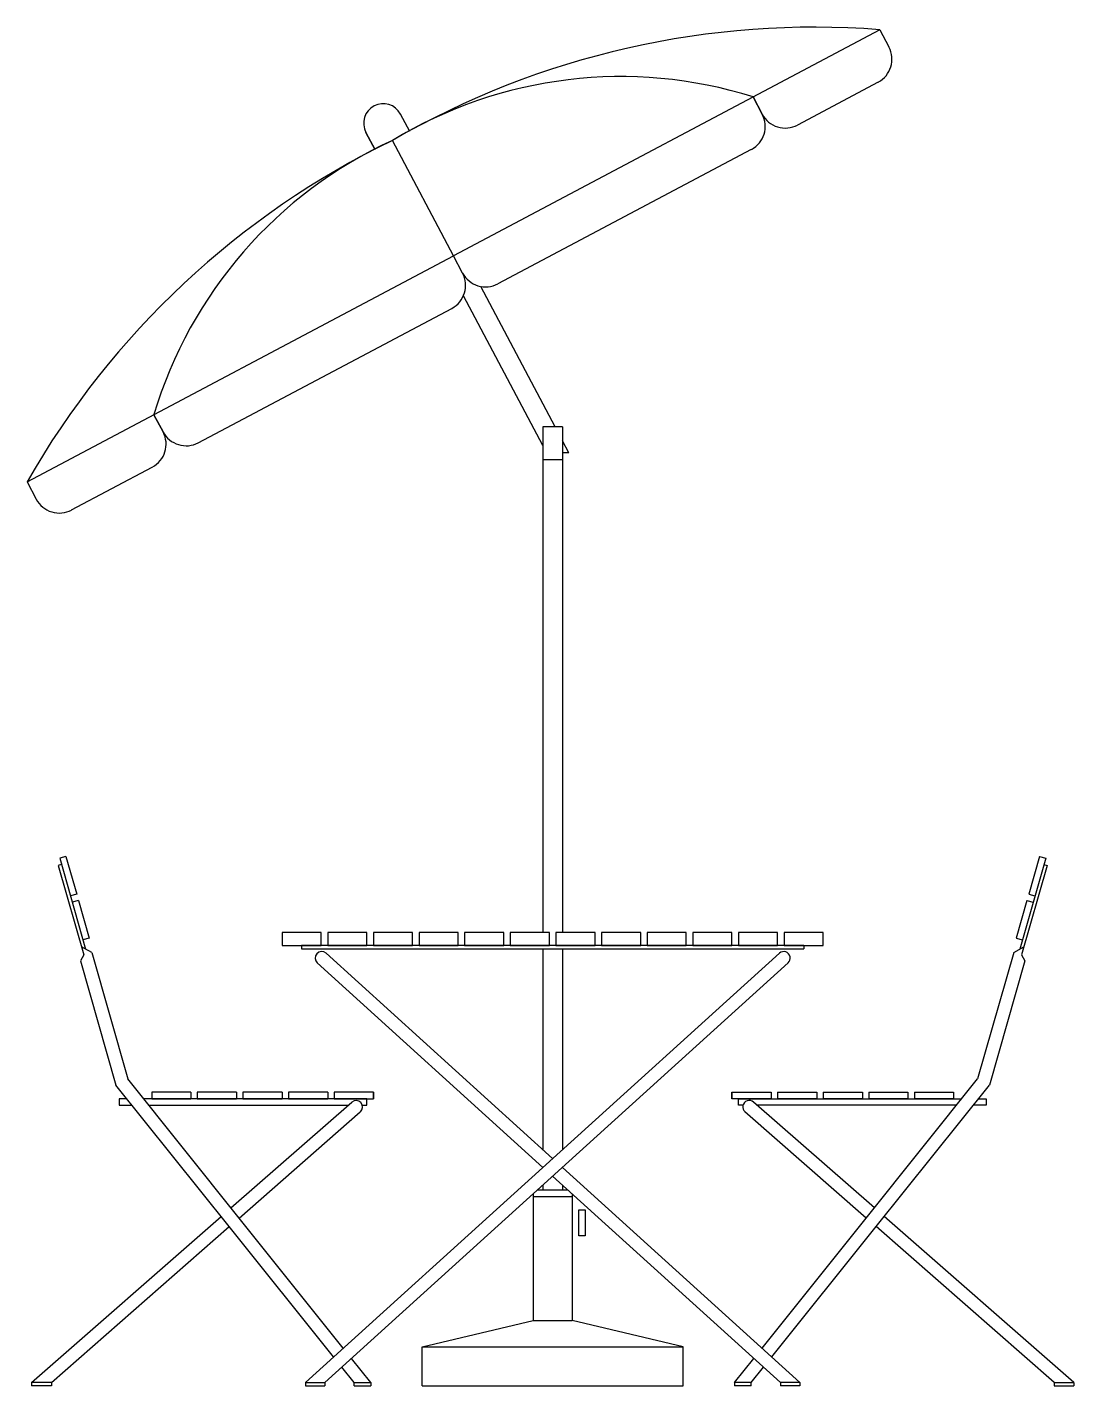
# Model space of a CAD drawing. Extents: x -1 to 160, y 0 to 208.
import ezdxf

# ---------------------------------------------------------------- set-up
doc = ezdxf.new("R2010")
doc.units = 0
doc.header["$MEASUREMENT"] = 0
doc.layers.get('0').update_dxf_attribs({"linetype": 'CONTINUOUS'})

msp = doc.modelspace()

# ---------------------------------------------------------------- linework, layer by layer
at = {"color": 0, "linetype": 'ByBlock'}
for p, q in [((130.1, 207.87), (64.71, 173.22)), ((130.1, 207.87), (131.5, 205.22)), ((129.84, 199.81), (117.47, 193.26)), ((110.66, 197.57), (112.06, 194.92)), ((110.66, 197.57), (110.66, 197.57)), ((112.06, 194.92), (110.66, 197.57)), ((58, 192.29), (56.59, 194.94)), ((52.7, 189.48), (51.29, 192.13)), ((51.29, 192.13), (52.65, 189.58)), ((64.71, 173.22), (55.35, 190.89)), ((110.4, 189.51), (71.53, 168.9)), ((-0.67, 138.56), (64.71, 173.22)), ((66.12, 170.57), (64.71, 173.22)), ((66.12, 170.57), (64.71, 173.22)), ((78.43, 144.13), (66.26, 167.1)), ((80.31, 147), (68.91, 168.51)), ((25.58, 144.55), (64.46, 165.16)), ((20.17, 146.21), (18.77, 148.86)), ((18.77, 148.86), (18.77, 148.86)), ((18.77, 148.86), (20.17, 146.21)), ((81.43, 147), (78.43, 147)), ((78.43, 147), (78.43, 69.5)), ((81.43, 147), (81.43, 69.5)), ((82.43, 142.99), (81.43, 144.87)), ((78.43, 142), (81.43, 142)), ((82.43, 142.99), (81.43, 142.99)), ((6.14, 134.25), (18.51, 140.81)), ((-0.67, 138.56), (0.73, 135.91)), ((4.59, 79.91), (4.11, 79.77)), ((4.11, 79.77), (8.03, 66.07)), ((5.28, 81.14), (4.32, 80.87)), ((4.32, 80.87), (8.3, 66.92)), ((5.28, 81.14), (6.93, 75.37)), ((155.55, 80.87), (151.57, 66.92)), ((155.76, 79.77), (151.84, 66.07)), ((154.59, 81.14), (152.94, 75.37)), ((154.59, 81.14), (155.55, 80.87)), ((155.28, 79.91), (155.76, 79.77)), ((6.93, 75.37), (5.97, 75.1)), ((152.94, 75.37), (153.9, 75.1)), ((7.2, 74.41), (6.24, 74.14)), ((7.2, 74.41), (8.85, 68.64)), ((152.67, 74.41), (151.02, 68.64)), ((152.67, 74.41), (153.63, 74.14)), ((44.43, 69.5), (38.43, 69.5)), ((38.43, 69.5), (38.43, 67.5)), ((44.43, 67.5), (44.43, 69.5)), ((51.43, 69.5), (45.43, 69.5)), ((45.43, 69.5), (45.43, 67.5)), ((51.43, 67.5), (51.43, 69.5)), ((58.43, 69.5), (52.43, 69.5)), ((52.43, 69.5), (52.43, 67.5)), ((58.43, 67.5), (58.43, 69.5)), ((65.43, 69.5), (59.43, 69.5)), ((59.43, 69.5), (59.43, 67.5)), ((65.43, 67.5), (65.43, 69.5)), ((72.43, 69.5), (66.43, 69.5)), ((66.43, 69.5), (66.43, 67.5)), ((72.43, 67.5), (72.43, 69.5)), ((79.43, 69.5), (73.43, 69.5)), ((73.43, 69.5), (73.43, 67.5)), ((79.43, 67.5), (79.43, 69.5)), ((86.43, 69.5), (80.43, 69.5)), ((80.43, 69.5), (80.43, 67.5)), ((86.43, 67.5), (86.43, 69.5)), ((93.43, 69.5), (87.43, 69.5)), ((87.43, 69.5), (87.43, 67.5)), ((93.43, 67.5), (93.43, 69.5)), ((100.43, 69.5), (94.43, 69.5)), ((94.43, 69.5), (94.43, 67.5)), ((100.43, 67.5), (100.43, 69.5)), ((107.43, 69.5), (101.43, 69.5)), ((101.43, 69.5), (101.43, 67.5)), ((107.43, 67.5), (107.43, 69.5)), ((114.43, 69.5), (108.43, 69.5)), ((108.43, 69.5), (108.43, 67.5)), ((114.43, 67.5), (114.43, 69.5)), ((121.43, 69.5), (115.43, 69.5)), ((115.43, 69.5), (115.43, 67.5)), ((121.43, 67.5), (121.43, 69.5)), ((9.23, 66.41), (7.68, 67.27)), ((8.85, 68.64), (7.89, 68.37)), ((38.43, 67.5), (44.43, 67.5)), ((41.43, 67.5), (41.43, 67)), ((118.43, 67.5), (41.43, 67.5)), ((41.43, 67), (118.43, 67)), ((45.43, 67.5), (51.43, 67.5)), ((52.43, 67.5), (58.43, 67.5)), ((59.43, 67.5), (65.43, 67.5)), ((66.43, 67.5), (72.43, 67.5)), ((73.43, 67.5), (79.43, 67.5)), ((78.43, 67), (78.43, 36.2)), ((80.43, 67.5), (86.43, 67.5)), ((81.43, 67), (81.43, 36.2)), ((87.43, 67.5), (93.43, 67.5)), ((94.43, 67.5), (100.43, 67.5)), ((101.43, 67.5), (107.43, 67.5)), ((108.43, 67.5), (114.43, 67.5)), ((115.43, 67.5), (121.43, 67.5)), ((118.43, 67.5), (118.43, 67)), ((150.64, 66.41), (152.18, 67.27)), ((151.02, 68.64), (151.98, 68.37)), ((8.03, 66.07), (7.51, 65.14)), ((7.51, 65.14), (12.95, 46.11)), ((9.23, 66.41), (14.76, 47.04)), ((114.7, 66.31), (42.01, 0.5)), ((43.83, 64.83), (78.44, 33.49)), ((116.04, 64.83), (44.99, 0.5)), ((45.17, 66.31), (79.93, 34.84)), ((150.64, 66.41), (145.11, 47.04)), ((152.36, 65.14), (146.92, 46.11)), ((151.84, 66.07), (152.36, 65.14)), ((30.33, 24.4), (12.95, 46.11)), ((31.84, 25.72), (14.76, 47.04)), ((128.03, 25.72), (145.11, 47.04)), ((129.54, 24.4), (146.92, 46.11)), ((13.43, 44), (13.43, 43)), ((14.64, 44), (13.43, 44)), ((51.43, 44), (17.2, 44)), ((24.43, 45), (18.43, 45)), ((18.43, 45), (18.43, 44)), ((18.43, 44), (24.43, 44)), ((24.43, 45), (24.43, 44)), ((31.43, 45), (25.43, 45)), ((25.43, 45), (25.43, 44)), ((25.43, 44), (31.43, 44)), ((31.43, 45), (31.43, 44)), ((38.43, 45), (32.43, 45)), ((32.43, 45), (32.43, 44)), ((32.43, 44), (38.43, 44)), ((38.43, 45), (38.43, 44)), ((45.43, 45), (39.43, 45)), ((39.43, 45), (39.43, 44)), ((39.43, 44), (45.43, 44)), ((45.43, 45), (45.43, 44)), ((52.43, 45), (46.43, 45)), ((46.43, 45), (46.43, 44)), ((46.43, 44), (52.43, 44)), ((51.43, 43), (51.43, 44)), ((52.43, 44), (52.43, 45)), ((52.43, 45), (52.43, 44)), ((107.43, 45), (107.43, 44)), ((107.43, 45), (113.43, 45)), ((107.43, 44), (107.43, 45)), ((113.43, 44), (107.43, 44)), ((108.43, 43), (108.43, 44)), ((108.43, 44), (142.67, 44)), ((113.43, 45), (113.43, 44)), ((114.43, 45), (114.43, 44)), ((114.43, 45), (120.43, 45)), ((120.43, 44), (114.43, 44)), ((120.43, 45), (120.43, 44)), ((121.43, 45), (121.43, 44)), ((121.43, 45), (127.43, 45)), ((127.43, 44), (121.43, 44)), ((127.43, 45), (127.43, 44)), ((128.43, 45), (128.43, 44)), ((128.43, 45), (134.43, 45)), ((134.43, 44), (128.43, 44)), ((134.43, 45), (134.43, 44)), ((135.43, 45), (135.43, 44)), ((135.43, 45), (141.43, 45)), ((141.43, 44), (135.43, 44)), ((141.43, 45), (141.43, 44)), ((145.23, 44), (146.43, 44)), ((146.43, 44), (146.43, 43)), ((13.43, 43), (15.44, 43)), ((18, 43), (48.54, 43)), ((30.59, 27.28), (49.12, 43.5)), ((31.84, 25.72), (50.43, 42)), ((50.74, 43), (51.43, 43)), ((109.12, 43), (108.43, 43)), ((128.03, 25.72), (109.43, 42)), ((129.28, 27.28), (110.75, 43.5)), ((141.87, 43), (111.33, 43)), ((146.43, 43), (144.43, 43)), ((78.43, 33.5), (78.43, 33.48)), ((81.42, 33.49), (117.86, 0.5)), ((81.43, 33.5), (81.43, 33.48)), ((79.93, 32.14), (114.88, 0.5)), ((76.93, 29.43), (76.93, 10)), ((82.3, 30), (77.57, 30)), ((78.43, 30.78), (78.43, 30)), ((81.43, 30.78), (81.43, 30)), ((82.93, 29.43), (82.93, 10)), ((76.93, 29), (82.93, 29)), ((0, 0.5), (29.08, 25.96)), ((47.82, 5.76), (31.84, 25.72)), ((83.93, 23), (83.93, 27)), ((83.93, 27), (84.93, 27)), ((84.93, 27), (84.93, 23)), ((112.05, 5.76), (128.03, 25.72)), ((159.87, 0.5), (130.79, 25.96)), ((3.04, 0.5), (30.33, 24.4)), ((46.33, 4.42), (30.33, 24.4)), ((84.93, 23), (83.93, 23)), ((113.53, 4.42), (129.54, 24.4)), ((156.83, 0.5), (129.54, 24.4)), ((59.93, 6), (76.93, 10)), ((76.93, 10), (82.93, 10)), ((99.93, 6), (82.93, 10)), ((52.03, 0.5), (49.07, 4.2)), ((59.93, 6), (99.93, 6)), ((59.93, 0), (59.93, 6)), ((99.93, 0), (99.93, 6)), ((107.83, 0.5), (110.8, 4.2)), ((49.47, 0.5), (47.59, 2.85)), ((110.4, 0.5), (112.28, 2.85)), ((3.04, 0.5), (0, 0.5)), ((0, 0.5), (0, 0)), ((3.04, 0), (0, 0)), ((3.04, 0.5), (3.04, 0)), ((42.01, 0.5), (42.01, 0)), ((42.01, 0.5), (44.99, 0.5)), ((42.01, 0), (44.99, 0)), ((44.99, 0.5), (44.99, 0)), ((49.47, 0.5), (52.03, 0.5)), ((49.47, 0), (49.47, 0.5)), ((49.47, 0), (52.03, 0)), ((49.87, 0), (49.87, 0)), ((49.87, 0), (49.87, 0)), ((52.03, 0.5), (52.03, 0)), ((59.93, 0), (99.93, 0)), ((107.83, 0.5), (107.83, 0)), ((110.4, 0.5), (107.83, 0.5)), ((110.4, 0), (107.83, 0)), ((110, 0), (110, 0)), ((110, 0), (110, 0)), ((110.4, 0), (110.4, 0.5)), ((117.86, 0.5), (114.88, 0.5)), ((114.88, 0.5), (114.88, 0)), ((117.86, 0), (114.88, 0)), ((117.86, 0.5), (117.86, 0)), ((156.83, 0.5), (156.83, 0)), ((156.83, 0.5), (159.87, 0.5)), ((156.83, 0), (159.87, 0)), ((159.87, 0.5), (159.87, 0))]:
    msp.add_line(p, q, dxfattribs=at)
for centre, radius, start, end in [((120.09, 78.93), 129.33, 85.5608, 120.0384), ((127.97, 203.35), 4, 297.9236, 27.9236), ((90.39, 133.09), 67.59, 72.545, 121.2272), ((115.6, 196.79), 4, 207.9236, 207.9236), ((53.94, 193.54), 3, 27.9236, 207.9236), ((108.53, 193.04), 4, 27.9236, 27.9236), ((108.53, 193.04), 4, 297.9236, 27.9236), ((115.6, 196.79), 4, 207.9236, 297.9236), ((111.65, 74.46), 129.33, 115.8088, 150.2864), ((83.5, 129.45), 67.59, 114.62, 163.3022), ((62.58, 168.69), 4, 297.9236, 27.9236), ((69.65, 172.44), 4, 207.9236, 297.9236), ((23.71, 148.09), 4, 207.9236, 207.9236), ((16.64, 144.34), 4, 27.9236, 27.9236), ((16.64, 144.34), 4, 297.9236, 27.9236), ((23.71, 148.09), 4, 207.9236, 297.9236), ((4.27, 137.78), 4, 207.9236, 297.9236), ((44.5, 65.57), 1, 47.8421, 227.8421), ((115.37, 65.57), 1, 312.1579, 132.1579), ((49.78, 42.75), 1, 311.2044, 131.2044), ((110.09, 42.75), 1, 48.7956, 228.7956)]:
    msp.add_arc(centre, radius, start, end, dxfattribs=at)

doc.saveas('drawing.dxf')
